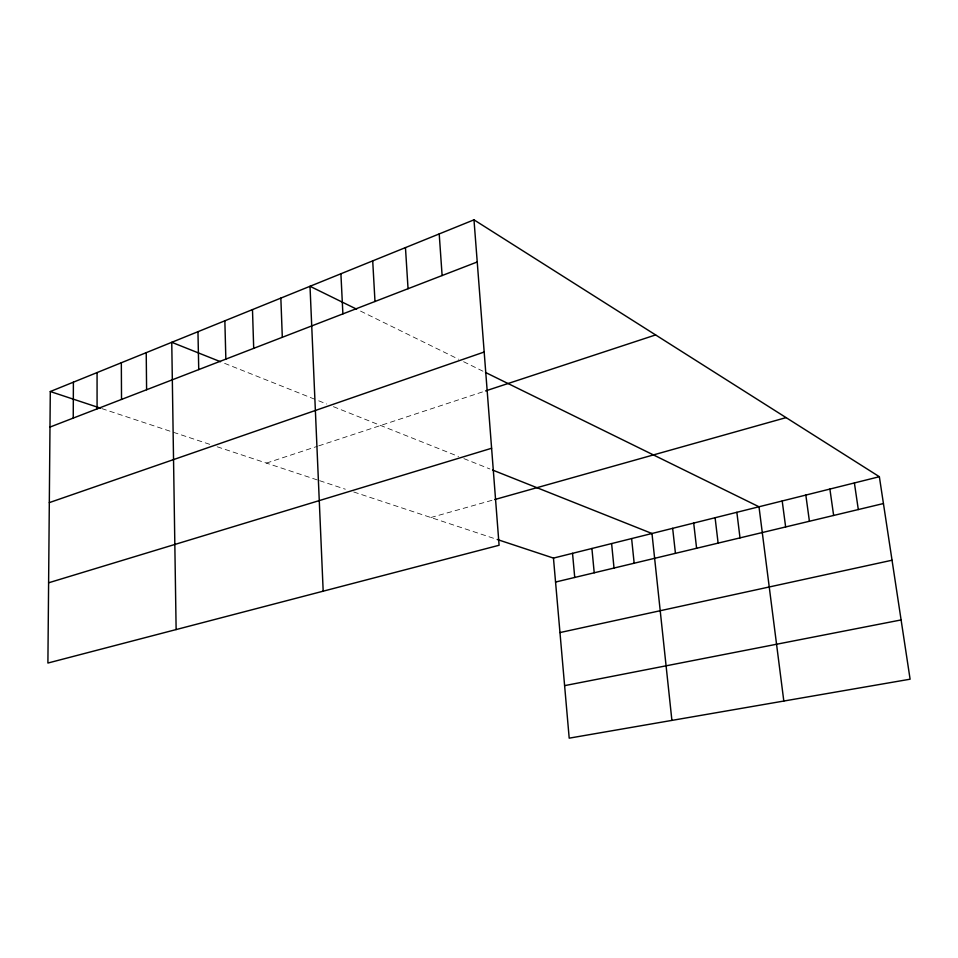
<?xml version="1.0" encoding="UTF-8"?>
<svg xmlns="http://www.w3.org/2000/svg" width="958" height="958" viewBox="0 0 958 958"><rect width="100%" height="100%" fill="white"/><g stroke="black" fill="none" stroke-linecap="round" stroke-linejoin="round"><path stroke-width="0.72" stroke-dasharray="4.79 3.59" d="M266.444 463.085L317.397 446.308M318.739 445.865L485.598 390.912M430.861 517.512L493.322 499.944M101.799 408.587L210.245 444.488M217.203 446.787L318.26 480.245M319.649 480.7L345.335 489.203M353.73 491.981L495.825 539.019M224.627 363.357L315.924 399.702M318.703 400.815L326.726 404.001M333.408 406.671L458.571 456.499M463.888 458.619L489.885 468.965M360.531 311.087L458.571 359.238M463.612 361.717L484.161 371.8"/><path stroke-width="1.44" d="M73.239 418.083L73.395 382.17M50.295 391.535L47.9 663.044L499.094 545.258L473.982 219.837L50.295 391.535L100.398 408.12M49.984 427.076L477.228 261.977M49.313 502.615L484.185 352.017M485.598 390.912L655.619 334.929M48.607 582.799L491.61 448.26M494.759 499.549L786.087 417.616M553.461 558.095L879.36 476.713L910.1 679.198L569.196 738.163L553.461 558.095L497.19 539.474M555.556 582.045L883.432 503.537M559.963 632.567L892.03 560.226M564.597 685.641L901.107 619.934M220.532 361.729L171.757 342.305L176.128 629.574M492.592 470.043L651.979 533.498L671.905 720.404M356.627 309.171L310.009 286.286L323.181 591.182M485.455 372.434L758.987 506.77L783.812 701.04M473.982 219.837L879.36 476.713M854.392 482.952L858.308 509.548M829.891 489.071L833.64 515.464M805.834 495.082L809.414 521.26M782.195 500.974L785.644 526.948M736.858 512.302L740.007 537.881M715.099 517.739L718.117 543.126M693.7 523.08L696.598 548.275M672.66 528.325L675.438 553.341M631.621 538.576L634.16 563.22M611.611 543.581L614.018 568.046M591.912 548.491L594.211 572.788M572.537 553.329L574.728 577.458M439.207 233.92L442.117 275.557M405.462 247.595L408.048 288.717M372.71 260.875L374.985 301.495M340.904 273.76L342.892 313.889M280.85 298.094L282.311 337.3M252.481 309.602L253.702 348.353M224.855 320.786L225.849 359.118M197.959 331.696L198.737 369.596M146.227 352.652L146.598 389.738M121.331 362.747L121.522 399.426M97.069 372.578L97.081 408.874"/></g></svg>
